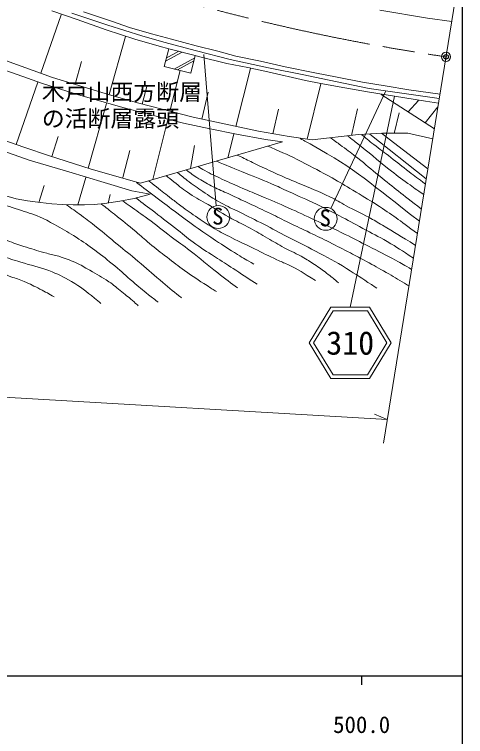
# Model space of a CAD drawing. Units: millimetres, scale not verified. Extents: x 40000 to 680000, y 20000 to 380000.
# Drawn here: x 530082 to 579350, y 198357 to 277258 of the extents above; entities that cross this region are included whole.
import ezdxf
from ezdxf.enums import TextEntityAlignment as Align

# ---------------------------------------------------------------- set-up
doc = ezdxf.new("R2010")
doc.units = ezdxf.units.MM
doc.header["$LTSCALE"] = 1000
doc.header["$PDMODE"] = 32
doc.header["$PDSIZE"] = 500
doc.linetypes.add('CHAIN', pattern=[18.5, 12, -1.5, 3.5, -1.5])
for name, color, linetype, lineweight in [('M-BGD', 7, 'Continuous', 13), ('M-BMK', 2, 'CHAIN', 13), ('M-BMK-SRVR', 3, 'Continuous', 13), ('M-STR-HTXT', 7, 'Continuous', 13), ('M-STR-STRC', 7, 'Continuous', 13), ('M-TTL-BAND', 7, 'Continuous', 25)]:
    doc.layers.add(name, color=color, linetype=linetype, lineweight=lineweight)
doc.layers.add('M-OTRS', color=6, linetype='Continuous')
doc.styles.add('ＭＳ ゴシック', font='')
doc.styles.get('ＭＳ ゴシック').set_extended_font_data('MS Gothic')

msp = doc.modelspace()

# ---------------------------------------------------------------- linework, layer by layer
at = {"layer": 'M-BGD'}
for p, q in [((532975, 270831), (535184, 277233)), ((534150, 277648), (536922, 276694)), ((536341, 277404), (540290, 276081)), ((537612, 277536), (540675, 276508)), ((570000, 277731), (575212, 276869)), ((536922, 276694), (540095, 275593)), ((540675, 276508), (542661, 275839)), ((575212, 276869), (577850, 276498)), ((540095, 275593), (543234, 274561)), ((540290, 276081), (543989, 274928)), ((542661, 275839), (545057, 275155)), ((540418, 268506), (542204, 274841)), ((543989, 274928), (546404, 274243)), ((545057, 275155), (547246, 274541)), ((543234, 274561), (545883, 273796)), ((545883, 273796), (546926, 273515)), ((546404, 274243), (549951, 273292)), ((547246, 274541), (549946, 273840)), ((549946, 273840), (552299, 273235)), ((525373, 273567), (534248, 270373)), ((546926, 273515), (546427, 271578)), ((548383, 273139), (546572, 272138)), ((548030, 273230), (546658, 272471)), ((549832, 272766), (546926, 273515)), ((549951, 273292), (553650, 272334)), ((552299, 273235), (554255, 272711)), ((549770, 272526), (547538, 271292)), ((549832, 272766), (549332, 270829)), ((549832, 272766), (550172, 272668)), ((550172, 272668), (553280, 271914)), ((550767, 272899), (552124, 256354)), ((553650, 272334), (557829, 271441)), ((554255, 272711), (556970, 272144)), ((526955, 271904), (530389, 270693)), ((536709, 269628), (537400, 272102)), ((549332, 270829), (546427, 271578)), ((549684, 272193), (547890, 271201)), ((553280, 271914), (555574, 271456)), ((555574, 271456), (557763, 270995)), ((556970, 272144), (559646, 271546)), ((557829, 271441), (561680, 270664)), ((559646, 271546), (562887, 270891)), ((530389, 270693), (533150, 269730)), ((547060, 266683), (548180, 271126)), ((554262, 265021), (555864, 271347)), ((557763, 270995), (561875, 270058)), ((561680, 270664), (563590, 270242)), ((562887, 270891), (565312, 270387)), ((530286, 263039), (532636, 269849)), ((534248, 270373), (540480, 268487)), ((561875, 270058), (563538, 269720)), ((568835, 269171), (563590, 270242)), ((565312, 270387), (568088, 269844)), ((568088, 269844), (570586, 269441)), ((533150, 269730), (536957, 268515)), ((544041, 267460), (544592, 269540)), ((562034, 263643), (563558, 269670)), ((563538, 269720), (566174, 269228)), ((566174, 269228), (568632, 268789)), ((576484, 268057), (568835, 269171)), ((570586, 269441), (573169, 269023)), ((536957, 268515), (541916, 267081)), ((540480, 268487), (543663, 267558)), ((550532, 265827), (551231, 268772)), ((564648, 256056), (570643, 268908)), ((568632, 268789), (571608, 268325)), ((570123, 268513), (575950, 264763)), ((571608, 268325), (574970, 267788)), ((573169, 269023), (576564, 268553)), ((538150, 260464), (540145, 267539)), ((543663, 267558), (549601, 266028)), ((573079, 266611), (574199, 267867)), ((574970, 267788), (576406, 267577)), ((541916, 267081), (545255, 266200)), ((558300, 264215), (558906, 266906)), ((566890, 264016), (567566, 266946)), ((574943, 265411), (576338, 267156)), ((545255, 266200), (548542, 265397)), ((549601, 266028), (556731, 264487)), ((571542, 264255), (572084, 266509)), ((545179, 259214), (546829, 265764)), ((548542, 265397), (551475, 264769)), ((525292, 264824), (531097, 262749)), ((551475, 264769), (554343, 264163)), ((556731, 264487), (560087, 263905)), ((534183, 261722), (534857, 263932)), ((553396, 261604), (554048, 264177)), ((554343, 264163), (557510, 263606)), ((557510, 263606), (559341, 263338)), ((560087, 263905), (562589, 263569)), ((562589, 263569), (567673, 264123)), ((567673, 264123), (570286, 264296)), ((568897, 264179), (575064, 259288)), ((570186, 264290), (571010, 263619)), ((570286, 264296), (573059, 264275)), ((571010, 263619), (575241, 260381)), ((573059, 264275), (575775, 263682)), ((526193, 263278), (531686, 261326)), ((531097, 262749), (533898, 261812)), ((543858, 258837), (559341, 263338)), ((549300, 260419), (549746, 262938)), ((541907, 259438), (542670, 262383)), ((531686, 261326), (536033, 260051)), ((533898, 261812), (538362, 260397)), ((538362, 260397), (542796, 259127)), ((536033, 260051), (539892, 258910)), ((537020, 256456), (537866, 259454)), ((539892, 258910), (542914, 257999)), ((542796, 259127), (543858, 258837)), ((532738, 256727), (533313, 258559)), ((530270, 257122), (529143, 257444)), ((540302, 256645), (540548, 257578)), ((542914, 257999), (544898, 257626)), ((544898, 257626), (543151, 257155)), ((531506, 256898), (530270, 257122)), ((532939, 256700), (531506, 256898)), ((534168, 256559), (532939, 256700)), ((535291, 256479), (534168, 256559)), ((536489, 256459), (535291, 256479)), ((537719, 256452), (536489, 256459)), ((538776, 256509), (537719, 256452)), ((539927, 256588), (538776, 256509)), ((541605, 256844), (539927, 256588)), ((543151, 257155), (541605, 256844)), ((570807, 232992), (569422, 233599))]:
    msp.add_line(p, q, dxfattribs=at)
for centre in [(552348, 255124), (564077, 254929)]:
    msp.add_circle(centre, 1250, dxfattribs=at)
for points, knots in [([(561274, 263704), (561883, 263405), (562052, 263291), (562545, 263017), (567473, 260281), (568946, 258800), (574316, 254668)], [0, 0, 0, 0, 1, 1, 1, 2, 2, 2, 2]), ([(564606, 263767), (565225, 263322), (565383, 263207), (565878, 262843), (566544, 262352), (566925, 262086), (567571, 261570), (568484, 260839), (568970, 260399), (569876, 259659), (571668, 258196), (572265, 257750), (574531, 255997)], [0, 0, 0, 0, 1, 1, 1, 2, 2, 2, 3, 3, 3, 4, 4, 4, 4]), ([(566484, 263972), (566778, 263753), (567080, 263523), (567447, 263238), (568852, 262146), (569574, 261454), (570976, 260358), (571776, 259733), (572231, 259391), (573053, 258796), (573724, 258310), (573944, 258156), (574786, 257575)], [0, 0, 0, 0, 1, 1, 1, 2, 2, 2, 3, 3, 3, 4, 4, 4, 4]), ([(568014, 264121), (568411, 263791), (568797, 263468), (569317, 263060), (570038, 262493), (570456, 262194), (571182, 261634), (571964, 261030), (572390, 260676), (573174, 260076), (573872, 259541), (574097, 259373), (574972, 258723)], [0, 0, 0, 0, 1, 1, 1, 2, 2, 2, 3, 3, 3, 4, 4, 4, 4]), ([(557751, 262870), (557933, 262796), (557980, 262774), (558127, 262712), (559428, 262159), (560147, 261822), (561409, 261184), (562737, 260513), (563472, 260119), (564772, 259394), (565671, 258892), (566161, 258589), (567043, 258059), (568065, 257445), (568641, 257108), (569644, 256465), (571438, 255317), (572002, 254865), (574097, 253317)], [0, 0, 0, 0, 1, 1, 1, 2, 2, 2, 3, 3, 3, 4, 4, 4, 5, 5, 5, 6, 6, 6, 6]), ([(497416, 252111), (498481, 252870), (498775, 253083), (499612, 253750), (500518, 254472), (500994, 254916), (501864, 255682), (502399, 256154), (502703, 256414), (503224, 256902), (504065, 257689), (504510, 258157), (505348, 258946), (506023, 259582), (506380, 259962), (507094, 260554), (507537, 260922), (507783, 261136), (508272, 261441), (508797, 261767), (509134, 261885), (509722, 262073), (510123, 262200), (510364, 262234), (510784, 262259), (511386, 262295), (511724, 262217), (512325, 262160), (513083, 262089), (513514, 262082), (514260, 261933), (515068, 261772), (515506, 261618), (516302, 261404), (517395, 261109), (518016, 260971), (519093, 260621), (519954, 260341), (520420, 260136), (521260, 259798), (522071, 259471), (522520, 259276), (523320, 258924), (524231, 258522), (524730, 258274), (525636, 257863), (526566, 257440), (527069, 257162), (528019, 256788), (528975, 256413), (529540, 256284), (530510, 255946), (531437, 255624), (531975, 255490), (532877, 255102), (533622, 254782), (534013, 254545), (534723, 254154), (535560, 253693), (536024, 253424), (536827, 252905), (537644, 252377), (538092, 252065), (538875, 251487), (539744, 250846), (540216, 250465), (541048, 249776), (541827, 249131), (542232, 248732), (543003, 248077), (543670, 247510), (544030, 247174), (544724, 246640), (545116, 246337), (545461, 246067), (545785, 245814)], [0, 0, 0, 0, 1, 1, 1, 2, 2, 2, 3, 3, 3, 4, 4, 4, 5, 5, 5, 6, 6, 6, 7, 7, 7, 8, 8, 8, 9, 9, 9, 10, 10, 10, 11, 11, 11, 12, 12, 12, 13, 13, 13, 14, 14, 14, 15, 15, 15, 16, 16, 16, 17, 17, 17, 18, 18, 18, 19, 19, 19, 20, 20, 20, 21, 21, 21, 22, 22, 22, 23, 23, 23, 24, 24, 24, 25, 25, 25, 25]), ([(552141, 261239), (552158, 261231), (552175, 261223), (552193, 261215), (553227, 260748), (553829, 260537), (554879, 260104), (556157, 259577), (556882, 259303), (558153, 258759), (558883, 258446), (559281, 258244), (560004, 257916), (561205, 257370), (561888, 257086), (563079, 256519), (564047, 256059), (564576, 255773), (565528, 255279), (566555, 254746), (567122, 254434), (568140, 253885), (569180, 253325), (569777, 253036), (570797, 252442), (571941, 251775), (572313, 251523), (573662, 250629)], [0, 0, 0, 0, 1, 1, 1, 2, 2, 2, 3, 3, 3, 4, 4, 4, 5, 5, 5, 6, 6, 6, 7, 7, 7, 8, 8, 8, 9, 9, 9, 9]), ([(554381, 261890), (554563, 261810), (554611, 261788), (554757, 261721), (555367, 261444), (555695, 261262), (556299, 260973), (557149, 260565), (557625, 260337), (558484, 259948), (559487, 259493), (560062, 259269), (561074, 258833), (562424, 258251), (563204, 257978), (564530, 257343), (565245, 257000), (565605, 256730), (566307, 256361), (567272, 255853), (567831, 255604), (568792, 255090), (569381, 254774), (569695, 254569), (570270, 254230), (571697, 253392), (572143, 253105), (573888, 252027)], [0, 0, 0, 0, 1, 1, 1, 2, 2, 2, 3, 3, 3, 4, 4, 4, 5, 5, 5, 6, 6, 6, 7, 7, 7, 8, 8, 8, 9, 9, 9, 9]), ([(550141, 260657), (550358, 260512), (550585, 260371), (550874, 260204), (551582, 259794), (552010, 259622), (552749, 259273), (553632, 258857), (554133, 258639), (555030, 258253), (555813, 257916), (556259, 257744), (557044, 257410), (558193, 256921), (558839, 256653), (559978, 256141), (561139, 255620), (561782, 255313), (562936, 254775), (564220, 254177), (564945, 253852), (566217, 253229), (567211, 252742), (567755, 252442), (568740, 251936), (569903, 251338), (570571, 251032), (571716, 250397), (572403, 250016), (572629, 249890), (573463, 249398)], [0, 0, 0, 0, 1, 1, 1, 2, 2, 2, 3, 3, 3, 4, 4, 4, 5, 5, 5, 6, 6, 6, 7, 7, 7, 8, 8, 8, 9, 9, 9, 10, 10, 10, 10]), ([(546656, 259644), (546906, 259433), (547170, 259216), (547496, 258959), (548161, 258436), (548522, 258125), (549225, 257655), (549980, 257151), (550447, 256939), (551229, 256479), (552251, 255877), (552803, 255505), (553842, 254933), (554602, 254513), (555056, 254329), (555817, 253910), (556565, 253499), (556969, 253241), (557711, 252817), (558428, 252407), (558823, 252166), (559551, 251774), (560373, 251331), (560863, 251139), (561674, 250676), (562214, 250368), (562502, 250171), (563019, 249825), (563554, 249466), (563847, 249253), (564357, 248859), (564808, 248510), (564955, 248387), (565487, 247934)], [0, 0, 0, 0, 1, 1, 1, 2, 2, 2, 3, 3, 3, 4, 4, 4, 5, 5, 5, 6, 6, 6, 7, 7, 7, 8, 8, 8, 9, 9, 9, 10, 10, 10, 11, 11, 11, 11]), ([(547863, 259995), (548290, 259639), (548626, 259372), (549149, 258979), (549825, 258471), (550213, 258196), (550919, 257730), (551573, 257299), (551942, 257060), (552625, 256676), (553410, 256235), (553880, 256043), (554685, 255640), (555706, 255127), (556286, 254855), (557302, 254332), (558324, 253805), (558885, 253488), (559906, 252958), (561093, 252343), (561778, 252036), (562957, 251406), (564302, 250688), (565063, 250297), (566361, 249498), (567435, 248838), (568015, 248434), (569066, 247737), (569300, 247582), (569374, 247533), (569664, 247339)], [0, 0, 0, 0, 1, 1, 1, 2, 2, 2, 3, 3, 3, 4, 4, 4, 5, 5, 5, 6, 6, 6, 7, 7, 7, 8, 8, 8, 9, 9, 9, 10, 10, 10, 10]), ([(548831, 260283), (549337, 259901), (549654, 259666), (550221, 259312), (550818, 258938), (551167, 258751), (551793, 258428), (552440, 258093), (552824, 257949), (553485, 257642), (554335, 257246), (554812, 257025), (555661, 256627), (556591, 256191), (557116, 255953), (558040, 255505), (558839, 255118), (559274, 254876), (560073, 254489), (560962, 254059), (561470, 253839), (562360, 253411), (563197, 253008), (563664, 252777), (564495, 252360), (565386, 251914), (565883, 251658), (566767, 251197), (567454, 250839), (567837, 250633), (568518, 250264), (569367, 249804), (569846, 249551), (570683, 249069), (571471, 248615), (571908, 248352), (572687, 247883), (572876, 247769), (572935, 247733), (573170, 247590)], [0, 0, 0, 0, 1, 1, 1, 2, 2, 2, 3, 3, 3, 4, 4, 4, 5, 5, 5, 6, 6, 6, 7, 7, 7, 8, 8, 8, 9, 9, 9, 10, 10, 10, 11, 11, 11, 12, 12, 12, 13, 13, 13, 13]), ([(501599, 251279), (501919, 251550), (502176, 251770), (502596, 252136), (503522, 252942), (504037, 253398), (504925, 254245), (505729, 255012), (506122, 255500), (506933, 256258), (507621, 256902), (507958, 257331), (508736, 257863), (509219, 258194), (509523, 258340), (510074, 258540), (510767, 258791), (511185, 258872), (511920, 258929), (512801, 258997), (513300, 258929), (514180, 258855), (515094, 258778), (515614, 258757), (516512, 258567), (517626, 258331), (518239, 258138), (519311, 257755), (520591, 257297), (521284, 256971), (522506, 256375), (523388, 255945), (523871, 255678), (524709, 255168), (525460, 254711), (525843, 254395), (526596, 253941), (527092, 253642), (527373, 253477), (527890, 253216), (528522, 252898), (528882, 252728), (529537, 252462), (530243, 252175), (530656, 252060), (531382, 251829), (532249, 251554), (532737, 251404), (533616, 251165), (534125, 251026), (534419, 250984), (534924, 250831), (535652, 250609), (536049, 250448), (536746, 250142), (537378, 249865), (537701, 249646), (538302, 249307), (539129, 248841), (539602, 248592), (540388, 248059), (540972, 247662), (541262, 247388), (541813, 246945), (542338, 246522), (542642, 246296), (543143, 245845), (543331, 245676), (543475, 245544), (543608, 245417)], [0, 0, 0, 0, 1, 1, 1, 2, 2, 2, 3, 3, 3, 4, 4, 4, 5, 5, 5, 6, 6, 6, 7, 7, 7, 8, 8, 8, 9, 9, 9, 10, 10, 10, 11, 11, 11, 12, 12, 12, 13, 13, 13, 14, 14, 14, 15, 15, 15, 16, 16, 16, 17, 17, 17, 18, 18, 18, 19, 19, 19, 20, 20, 20, 21, 21, 21, 22, 22, 22, 23, 23, 23, 23]), ([(543418, 258903), (544149, 258332), (544774, 257863), (545677, 257178), (546509, 256545), (546978, 256195), (547818, 255573), (548724, 254901), (549223, 254512), (550144, 253862), (550879, 253344), (551296, 253062), (552046, 252567), (552975, 251955), (553489, 251602), (554439, 251024), (555133, 250603), (555362, 250468), (556231, 249975)], [0, 0, 0, 0, 1, 1, 1, 2, 2, 2, 3, 3, 3, 4, 4, 4, 5, 5, 5, 6, 6, 6, 6]), ([(544737, 259086), (544992, 258883), (545256, 258677), (545580, 258418), (546224, 257906), (546594, 257632), (547244, 257128), (547633, 256826), (547843, 256646), (548240, 256354), (548957, 255824), (549361, 255529), (550101, 255033), (550815, 254555), (551210, 254278), (551952, 253846), (552668, 253429), (553085, 253224), (553823, 252849), (554779, 252364), (555331, 252124), (556294, 251655), (557253, 251188), (557777, 250899), (558745, 250452), (559208, 250239), (559477, 250142), (559937, 249925), (561167, 249346), (561558, 249053), (562949, 248183)], [0, 0, 0, 0, 1, 1, 1, 2, 2, 2, 3, 3, 3, 4, 4, 4, 5, 5, 5, 6, 6, 6, 7, 7, 7, 8, 8, 8, 9, 9, 9, 10, 10, 10, 10]), ([(535782, 256439), (536325, 256070), (536753, 255755), (537390, 255289), (538045, 254810), (538397, 254521), (539035, 254019), (539937, 253311), (540418, 252885), (541305, 252159), (542192, 251432), (542694, 251032), (543575, 250298), (544530, 249503), (545034, 249021), (545985, 248219), (546818, 247517), (547275, 247111), (548135, 246442), (548207, 246387), (548277, 246333), (548344, 246280)], [0, 0, 0, 0, 1, 1, 1, 2, 2, 2, 3, 3, 3, 4, 4, 4, 5, 5, 5, 6, 6, 6, 7, 7, 7, 7]), ([(539596, 256540), (540086, 256159), (540443, 255867), (541002, 255419), (541915, 254689), (542429, 254283), (543328, 253537), (543923, 253043), (544232, 252737), (544829, 252246), (545568, 251638), (545990, 251307), (546746, 250721), (547491, 250144), (547898, 249808), (548667, 249263), (549604, 248599), (550149, 248256), (551112, 247631), (551511, 247372), (551820, 247171), (552133, 246971)], [0, 0, 0, 0, 1, 1, 1, 2, 2, 2, 3, 3, 3, 4, 4, 4, 5, 5, 5, 6, 6, 6, 7, 7, 7, 7]), ([(541910, 256891), (542151, 256715), (542407, 256529), (542704, 256315), (543456, 255770), (543890, 255482), (544638, 254932), (545656, 254184), (546197, 253726), (547208, 252968), (548012, 252364), (548481, 252050), (549277, 251435), (550471, 250512), (551092, 249936), (552288, 249015), (553124, 248371), (553783, 247881), (554446, 247393)], [0, 0, 0, 0, 1, 1, 1, 2, 2, 2, 3, 3, 3, 4, 4, 4, 5, 5, 5, 6, 6, 6, 6]), ([(543352, 257209), (544136, 256605), (544601, 256257), (545405, 255639), (546381, 254888), (546927, 254464), (547900, 253708), (548675, 253106), (549080, 252729), (549882, 252161), (550783, 251522), (551322, 251214), (552246, 250610), (553025, 250101), (553464, 249818), (554243, 249309), (555175, 248701), (555770, 248319), (556581, 247782)], [0, 0, 0, 0, 1, 1, 1, 2, 2, 2, 3, 3, 3, 4, 4, 4, 5, 5, 5, 6, 6, 6, 6]), ([(505271, 250735), (505407, 250856), (505556, 250987), (505729, 251141), (506609, 251923), (507053, 252417), (507966, 253160), (508648, 253714), (509042, 254017), (509791, 254477), (510615, 254983), (511126, 255201), (512047, 255501), (512538, 255662), (512841, 255651), (513357, 255693), (514405, 255778), (515001, 255763), (516049, 255679), (517144, 255592), (517762, 255533), (518834, 255298), (519802, 255086), (520354, 254961), (521266, 254574), (522049, 254241), (522445, 253961), (523182, 253536), (523815, 253172), (524138, 252915), (524778, 252565), (525437, 252204), (525818, 252023), (526505, 251720), (527305, 251367), (527766, 251200), (528587, 250901), (529427, 250596), (529909, 250459), (530762, 250193), (531957, 249819), (532659, 249709), (533831, 249269), (534833, 248894), (535373, 248616), (536303, 248085), (537356, 247483), (537874, 247023), (538823, 246267), (539106, 246042), (539317, 245853), (539522, 245659)], [0, 0, 0, 0, 1, 1, 1, 2, 2, 2, 3, 3, 3, 4, 4, 4, 5, 5, 5, 6, 6, 6, 7, 7, 7, 8, 8, 8, 9, 9, 9, 10, 10, 10, 11, 11, 11, 12, 12, 12, 13, 13, 13, 14, 14, 14, 15, 15, 15, 16, 16, 16, 17, 17, 17, 17]), ([(508836, 250207), (509375, 250658), (509845, 251054), (510547, 251570), (511230, 252072), (511623, 252343), (512364, 252754), (513096, 253160), (513500, 253413), (514282, 253712), (514801, 253911), (515107, 254006), (515659, 254071), (516332, 254151), (516723, 254102), (517393, 253999), (518153, 253883), (518588, 253807), (519304, 253525), (520088, 253216), (520480, 252932), (521191, 252480), (521830, 252073), (522143, 251778), (522779, 251366), (523111, 251150), (523298, 251029), (523646, 250838), (524237, 250512), (524551, 250291), (525175, 250033), (525379, 249948), (525496, 249904), (525708, 249839), (526235, 249678), (526541, 249625), (527071, 249474), (527715, 249289), (528078, 249189), (528714, 248977), (529106, 248847), (529316, 248747), (529704, 248604), (530266, 248397), (530595, 248318), (531145, 248081), (531833, 247785), (532207, 247591), (532872, 247246), (533489, 246926), (533880, 246726), (534410, 246416)], [0, 0, 0, 0, 1, 1, 1, 2, 2, 2, 3, 3, 3, 4, 4, 4, 5, 5, 5, 6, 6, 6, 7, 7, 7, 8, 8, 8, 9, 9, 9, 10, 10, 10, 11, 11, 11, 12, 12, 12, 13, 13, 13, 14, 14, 14, 15, 15, 15, 16, 16, 16, 17, 17, 17, 17])]:
    msp.add_open_spline(points, degree=3, knots=knots, dxfattribs=at)
at = {"layer": 'M-BMK'}
msp.add_arc((611069, 502928), 232775, 247.4881, 261.63951, dxfattribs=at)
at = {"layer": 'M-BMK-SRVR'}
msp.add_line((570389, 230415), (581100, 296571), dxfattribs=at)
msp.add_circle((577223, 272627), 500, dxfattribs=at)
msp.add_point((577223, 272627), dxfattribs=at)
at = {"layer": 'M-OTRS'}
msp.add_point((577223, 272627), dxfattribs=at)
msp.add_point((577223, 272627), dxfattribs=at)
msp.add_point((577223, 272627), dxfattribs=at)
at = {"layer": 'M-STR-HTXT'}
msp.add_line((280947, 249837), (570807, 232992), dxfattribs=at)
at = {"layer": 'M-STR-STRC'}
for p, q in [((571608, 268325), (566753, 245266)), ((564653, 245266), (562285, 241366)), ((564878, 244866), (562753, 241366)), ((564653, 245266), (568853, 245266)), ((564878, 244866), (568628, 244866)), ((570753, 241366), (568628, 244866)), ((571221, 241366), (568853, 245266)), ((562285, 241366), (564653, 237466)), ((562753, 241366), (564878, 237866)), ((568628, 237866), (570753, 241366)), ((568853, 237466), (571221, 241366)), ((564878, 237866), (568628, 237866)), ((564653, 237466), (568853, 237466))]:
    msp.add_line(p, q, dxfattribs=at)
at = {"layer": 'M-TTL-BAND'}
for p, q in [((579000, 20000), (579000, 370000)), ((40000, 205000), (579000, 205000)), ((568000, 205000), (568000, 204000))]:
    msp.add_line(p, q, dxfattribs=at)

# ---------------------------------------------------------------- texts
at = {"layer": 'M-BGD', "style": 'ＭＳ ゴシック'}
for s, p in [('木戸山西方断層', (533071, 267324)), ('の活断層露頭', (533071, 264427)), ('S', (551670, 253750)), ('S', (563398, 253556))]:
    msp.add_text(s, height=1833, dxfattribs=at).set_placement(p, align=Align.BOTTOM_LEFT)
at = {"layer": 'M-STR-STRC', "style": 'ＭＳ ゴシック'}
msp.add_text('310', height=2566, dxfattribs=at).set_placement((566753, 241366), align=Align.MIDDLE_CENTER)
at = {"layer": 'M-TTL-BAND', "style": 'ＭＳ ゴシック'}
msp.add_text('500.0', height=1833, dxfattribs=at).set_placement((568000, 198195), align=Align.BOTTOM_CENTER)

doc.saveas('drawing.dxf')
